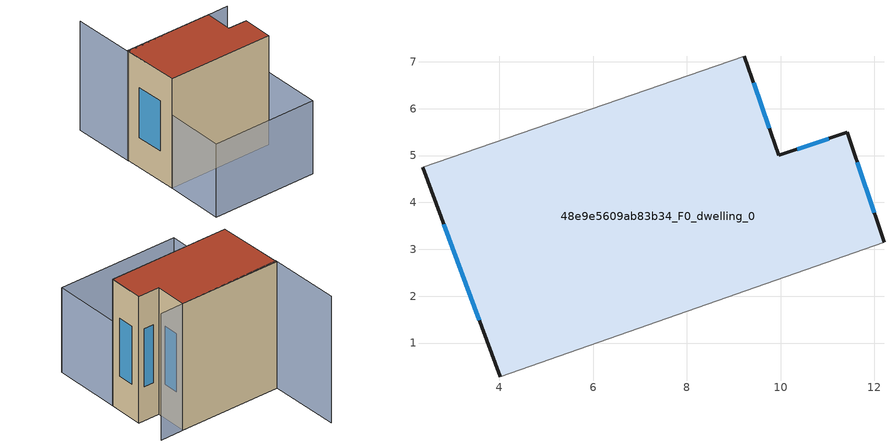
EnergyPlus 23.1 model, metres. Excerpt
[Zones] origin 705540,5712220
48e9e5609ab83b34_F0_dwelling_0
 floor ground (EU_floor_Construction): 11.43,5.49 12.21,3.15 4.02,0.28 2.36,4.75 9.23,7.12 9.96,5.01 z0
 wall outside (EU_wall_Construction): 12.21,3.15 11.43,5.49 9.96,5.01 9.23,7.12 / 2.36,4.75 4.02,0.28 z0:9
 wall adiabatic (EU_wall_Construction): 4.02,0.28 12.21,3.15 / 9.23,7.12 2.36,4.75 z0:9
 window (EU_Window_Construction): 11.03,5.36 10.36,5.14 / 12,3.78 11.64,4.86 / 2.81,3.54 3.57,1.49 / 9.76,5.58 9.42,6.55 z2.43:6.57
 roof outside (EU_roof_Construction): 12.21,3.15 11.43,5.49 9.96,5.01 9.23,7.12 2.36,4.75 4.02,0.28 z9
shading: 4.02,0.28 12.21,3.15 / 12.21,3.15 13.79,-1.36 / 13.79,-1.36 5.6,-4.23 / 5.6,-4.23 4.02,0.28 z0:6; 10.81,7.7 2.37,4.62 / 2.37,4.62 0.62,9.42 z0:9
[Building]
EU S2 Campaign: North Axis=0; Terrain=City; Solar Distribution=FullExterior
[Site:Location]
London: Latitude=51.5; Longitude=-0.5; Time Zone=0; Elevation=25
[SizingPeriod:WeatherFileDays]
AnnualSizingPeriod: Begin Month=1; Begin Day of Month=1; End Month=12; End Day of Month=31; Day of Week for Start Day=Monday; Use Weather File Daylight Saving Period=No; Use Weather File Rain and Snow Indicators=No
[MATERIAL]
EU_InternalMass_Material: Roughness=MediumRough; Thickness=0.1; Conductivity=1; Density=1800; Specific Heat=900; Thermal Absorptance=0.9; Solar Absorptance=0.7; Visible Absorptance=0.7
[MATERIAL:NOMASS] Roughness=MediumRough; Thermal Absorptance=0.9; Solar Absorptance=0.7; Visible Absorptance=0.7
Name | Thermal Resistance
EU_wall_NoMass | 0.727863
EU_roof_NoMass | 0.773354
EU_floor_NoMass | 1.79329
[WINDOWMATERIAL:SIMPLEGLAZINGSYSTEM]
EU_Window_SimpleGlazing: UFactor=2.58614; Solar Heat Gain Coefficient=0.76; Visible Transmittance=0.76
[CONSTRUCTION]
EU_wall_Construction: EU_wall_NoMass
EU_roof_Construction: EU_roof_NoMass
EU_floor_Construction: EU_floor_NoMass
EU_InternalMass_Construction: EU_InternalMass_Material
EU_Window_Construction: EU_Window_SimpleGlazing
[ZONE]
48e9e5609ab83b34_F0_dwelling_0: Type=1; Multiplier=1; Ceiling Height=autocalculate; Volume=342.207; Floor Area=autocalculate; Part of Total Floor Area=Yes
[INTERNALMASS]
48e9e5609ab83b34_F0_dwelling_0_EU_InternalMass: Construction=EU_InternalMass_Construction; Zone or ZoneList=48e9e5609ab83b34_F0_dwelling_0; Surface Area=38.0232
[OTHEREQUIPMENT]
EU_Step8_InternalGain_48e9e5609ab83b34_F0_dwelling_0_f000: Fuel Type=Electricity; Zone or ZoneList or Space or SpaceList=48e9e5609ab83b34_F0_dwelling_0; Schedule=EU_Step8_GainSchedule_48e9e5609ab83b34_F0_dwelling_0_f000; Design Level Calculation Method=Watts/Area; Power per Zone Floor Area=1; Fraction Latent=0; Fraction Radiant=0; Fraction Lost=0; Carbon Dioxide Generation Rate=0; EndUse Subcategory=EU_Step8_InternalGains
[ZONEVENTILATION:DESIGNFLOWRATE]
EU_ConstantAir_48e9e5609ab83b34_F0_dwelling_0: Zone or ZoneList or Space or SpaceList=48e9e5609ab83b34_F0_dwelling_0; Schedule=EU_AlwaysOn; Design Flow Rate Calculation Method=AirChanges/Hour; Air Changes per Hour=0.484901; Ventilation Type=Natural; Fan Pressure Rise=0; Fan Total Efficiency=1; Constant Term Coefficient=1; Temperature Term Coefficient=0; Velocity Term Coefficient=0; Velocity Squared Term Coefficient=0; Minimum Indoor Temperature=-100; Maximum Indoor Temperature=100; Delta Temperature=-100; Minimum Outdoor Temperature=-100; Maximum Outdoor Temperature=100; Maximum Wind Speed=40
[HVACTEMPLATE:THERMOSTAT]
EU_HeatOnly_48e9e5609ab83b34_F0_dwelling_0: Constant Heating Setpoint=20; Constant Cooling Setpoint=50
[HVACTEMPLATE:ZONE:IDEALLOADSAIRSYSTEM]
48e9e5609ab83b34_F0_dwelling_0: Template Thermostat=EU_HeatOnly_48e9e5609ab83b34_F0_dwelling_0; System Availability Schedule=EU_AlwaysOn; Maximum Heating Supply Air Temperature=50; Minimum Cooling Supply Air Temperature=13; Maximum Heating Supply Air Humidity Ratio=0.0156; Minimum Cooling Supply Air Humidity Ratio=0.0077; Heating Limit=NoLimit; Cooling Limit=NoLimit; Heating Availability Schedule=EU_AlwaysOn; Cooling Availability Schedule=EU_CoolingOff; Dehumidification Control Type=ConstantSensibleHeatRatio; Cooling Sensible Heat Ratio=0.7; Dehumidification Setpoint=60; Humidification Control Type=None; Humidification Setpoint=30; Outdoor Air Method=None; Outdoor Air Flow Rate per Person=0.00944; Outdoor Air Flow Rate per Zone Floor Area=0; Outdoor Air Flow Rate per Zone=0; Demand Controlled Ventilation Type=None; Outdoor Air Economizer Type=NoEconomizer; Heat Recovery Type=None; Sensible Heat Recovery Effectiveness=0.7; Latent Heat Recovery Effectiveness=0.65
[SIZING:ZONE]
48e9e5609ab83b34_F0_dwelling_0: Zone Cooling Design Supply Air Temperature Input Method=SupplyAirTemperature; Zone Cooling Design Supply Air Temperature=13; Zone Heating Design Supply Air Temperature Input Method=SupplyAirTemperature; Zone Heating Design Supply Air Temperature=50; Zone Cooling Design Supply Air Humidity Ratio=0.008; Zone Heating Design Supply Air Humidity Ratio=0.008; Cooling Design Air Flow Method=DesignDay; Cooling Design Air Flow Rate=0; Cooling Minimum Air Flow per Zone Floor Area=0.000762; Cooling Minimum Air Flow=0; Cooling Minimum Air Flow Fraction=0.2; Heating Design Air Flow Method=DesignDay; Heating Design Air Flow Rate=0; Heating Maximum Air Flow per Zone Floor Area=0.002032; Heating Maximum Air Flow=0.141576; Heating Maximum Air Flow Fraction=0.3; Account for Dedicated Outdoor Air System=No; Dedicated Outdoor Air System Control Strategy=NeutralSupplyAir; Dedicated Outdoor Air Low Setpoint Temperature for Design=autosize; Dedicated Outdoor Air High Setpoint Temperature for Design=autosize; Zone Load Sizing Method=Sensible Load Only No Latent Load; Zone Latent Cooling Design Supply Air Humidity Ratio Input Method=HumidityRatioDifference; Zone Cooling Design Supply Air Humidity Ratio Difference=0.005; Zone Latent Heating Design Supply Air Humidity Ratio Input Method=HumidityRatioDifference; Zone Humidification Design Supply Air Humidity Ratio Difference=0.005
[SCHEDULE:CONSTANT]
Name | Hourly Value
EU_AlwaysOn | 1
EU_CoolingOff | 0
[SCHEDULE:FILE]
EU_Step8_GainSchedule_48e9e5609ab83b34_F0_dwelling_0_f000: File=../../schedules/48e9e5609ab83b34/48e9e5609ab83b34_F0_dwelling_0_f000_gain.csv; Column Number=1; Rows to Skip at Top=0; Number of Hours of Data=8760; Column Separator=Comma; Interpolate to Timestep=No; Minutes per Item=60; Adjust Schedule for Daylight Savings=Yes
